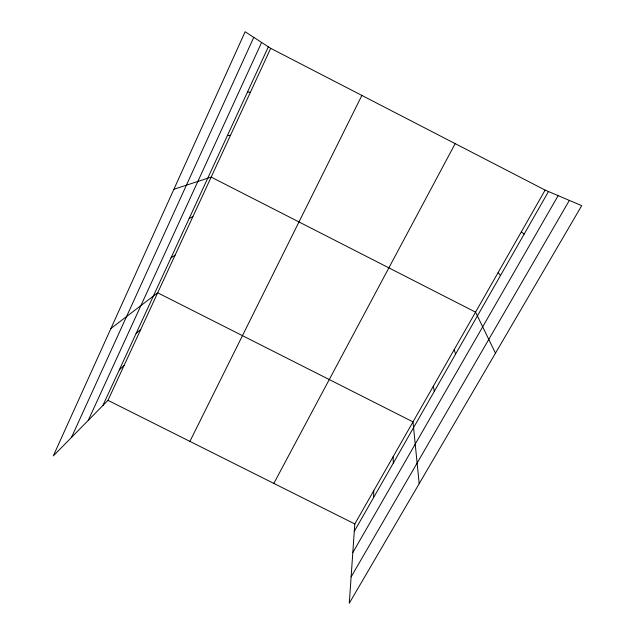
<?xml version="1.0" encoding="UTF-8"?>
<svg xmlns="http://www.w3.org/2000/svg" width="635" height="635" viewBox="0 0 635 635"><rect width="100%" height="100%" fill="white"/><g stroke="black" fill="none" stroke-linecap="round" stroke-linejoin="round"><path stroke-width="0.95" d="M373.563 497.634L373.737 490.744M545.132 190.103L354.798 523.962L349.282 603.25L581.7 205.669L545.132 190.103L270.7 48.331L245.126 31.75L53.3 455.898L107.966 400.344L270.7 48.331M71.485 437.412L253.77 37.354M88.241 420.394L261.612 42.434M102.854 405.535L268.359 46.815M189.905 441.381L361.871 95.433M273.828 483.418L455.176 143.629M354.274 531.384L548.481 191.532M352.806 552.609L558.141 195.643M351.115 576.905L569.357 200.414M119.277 369.943L124.142 365.347M136.104 333.478L140.708 329.509M110.934 328.47L157.686 292.798L412.988 421.886L419.187 483.672M171.021 257.794L175.07 255.183M189.143 218.511L192.897 216.622M173.879 189.278L211.169 177.094L475.551 312.142L495.467 353.187M227.401 135.596L230.489 135.303M247.602 91.813L250.325 92.4M107.966 400.344L354.798 523.962M521.327 231.862L524.145 234.117M498.142 272.526L500.459 275.574M454.184 349.631L455.581 354.108M433.332 386.199L434.308 391.327M393.128 456.724L393.319 463.058"/></g></svg>
